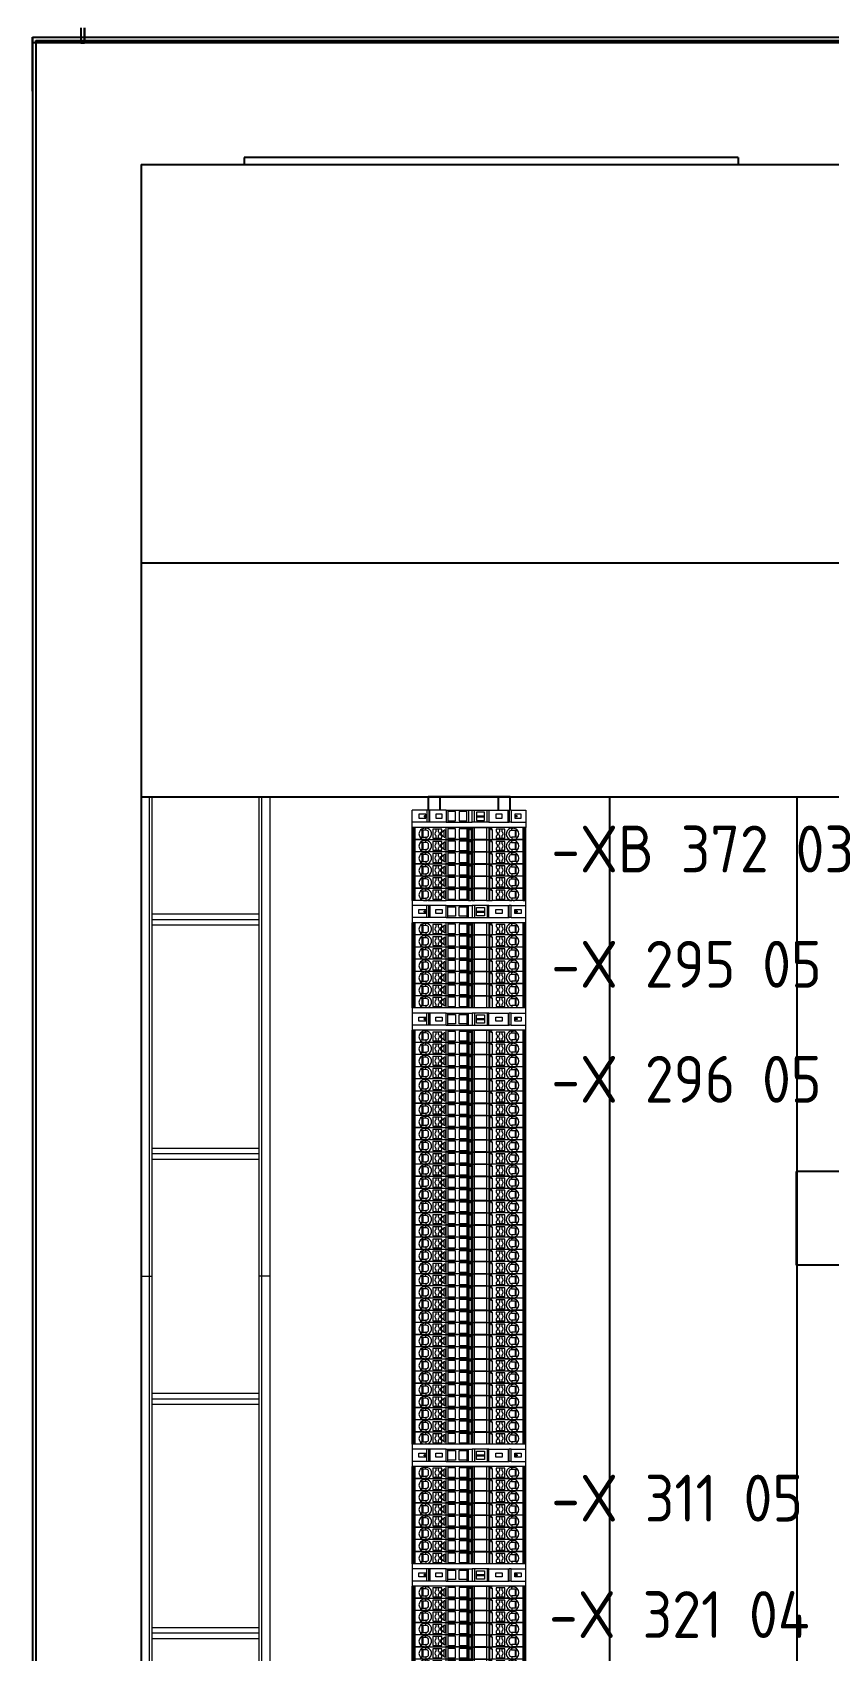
# Model space of a CAD drawing. Header units: millimetres. Extents: x 37984 to 70752, y 14140 to 37584.
# Drawn here: x 44738 to 45078, y 20075 to 20766 of the extents above; entities that cross this region are included whole.
import ezdxf
from ezdxf.enums import TextEntityAlignment as Align

# ---------------------------------------------------------------- set-up
doc = ezdxf.new("R2010")
doc.units = ezdxf.units.MM
doc.set_wipeout_variables(frame=1)
doc.layers.add('! NO PLOT !', color=7, linetype='Continuous', true_color=0xff75dd, plot=False)
doc.layers.add('000-PI-Oprema', color=30, linetype='Continuous', lineweight=5)
doc.layers.add('SI-ORMAR-Oprema', color=30, linetype='Continuous', lineweight=5)
for name, color, linetype in [('000-PI-ORMAR', 2, 'Continuous'), ('000-PI_TEXT', 7, 'Continuous'), ('002-PI-Kabelska kanalica', 150, 'Continuous'), ('004-PI-DIN Šina', 3, 'Continuous')]:
    doc.layers.add(name, color=color, linetype=linetype)
doc.styles.add('PI0', font='isocpeur.ttf', dxfattribs={"width": 0.9})

# ---------------------------------------------------------------- blocks, each defined once
blk = doc.blocks.new('*U677')
at = {"layer": '004-PI-DIN Šina'}
blk.add_lwpolyline([(1340, -17.5), (1340, 17.5), (0, 17.5), (0, -17.5)], close=True, dxfattribs=at)
for points in [[(0, 12.5), (1340, 12.5)], [(0, -12.5), (1340, -12.5)]]:
    blk.add_lwpolyline(points, dxfattribs=at)
blk = doc.blocks.new('*U402')
blk.add_wipeout([(-24.3, -7.35), (24.3, -7.35), (24.3, 0), (-24.3, 0)])
at = {"layer": 'SI-ORMAR-Oprema'}
for p, q in [((-18.03, 0), (-24.3, 0)), ((-18.03, 0), (-18.03, -5.15)), ((-17.1, 0), (-18.03, 0)), ((-17.1, 0), (-17.1, -5.15)), ((-17, 0), (-17.1, 0)), ((-17, -5.15), (-17, 0)), ((-16.74, 0), (-17, 0)), ((-16.74, -5.15), (-16.74, 0)), ((-9.72, 0), (-16.74, 0)), ((-9.72, 0), (-9, 0)), ((-9.72, 0), (-9.72, -5.15)), ((-9, 0), (-9, -0.57)), ((-9, 0), (-1, 0)), ((-1, 0), (-0.28, 0)), ((-1, -0.57), (-1, 0)), ((-0.28, 0), (1.39, 0)), ((-0.28, 0), (-0.28, -5.15)), ((1.39, 0), (2.32, 0)), ((1.39, -5.15), (1.39, 0)), ((2.32, 0), (7.69, 0)), ((2.32, -5.15), (2.32, 0)), ((7.69, -5.15), (7.69, 0)), ((7.69, 0), (8.51, 0)), ((8.51, 0), (8.51, -5.15)), ((8.51, 0), (16.74, 0)), ((16.74, -5.15), (16.74, 0)), ((16.74, 0), (17, 0)), ((17, 0), (17, -5.15)), ((17, 0), (17.1, 0)), ((17.1, 0), (17.1, -5.15)), ((18.03, 0), (17.1, 0)), ((18.03, 0), (18.03, -5.15)), ((18.03, 0), (24.3, 0)), ((24.3, 0), (24.3, -7.35)), ((-24.3, -7.35), (-24.3, 0)), ((-18.03, -5.15), (-24.3, -5.15)), ((-21.4, -1.72), (-21.4, -3.42)), ((-18.5, -1.72), (-21.4, -1.72)), ((-21.4, -3.42), (-18.5, -3.42)), ((-19.01, -2.37), (-19.15, -2.37)), ((-19.15, -2.37), (-19.15, -2.77)), ((-19.01, -2.77), (-19.15, -2.77)), ((-19.01, -2.37), (-18.5, -2.37)), ((-19.01, -2.77), (-19.01, -2.37)), ((-19.01, -2.77), (-18.5, -2.77)), ((-18.5, -2.37), (-18.5, -1.72)), ((-18.5, -2.77), (-18.5, -2.37)), ((-18.5, -3.42), (-18.5, -2.77)), ((-17.1, -5.15), (-18.03, -5.15)), ((-17, -5.15), (-17.1, -5.15)), ((-16.74, -5.15), (-17, -5.15)), ((-9.72, -5.15), (-16.74, -5.15)), ((-14.15, -1.72), (-14.15, -3.42)), ((-11.45, -1.72), (-14.15, -1.72)), ((-14.15, -3.42), (-11.45, -3.42)), ((-11.45, -3.42), (-11.45, -1.72)), ((-9.72, -5.15), (-9, -5.15)), ((-9, -0.57), (-9, -4.57)), ((-5.85, -0.57), (-9, -0.57)), ((-9, -4.57), (-9, -5.15)), ((-9, -4.57), (-5.85, -4.57)), ((-9, -5.15), (-1, -5.15)), ((-5.85, -4.57), (-5.85, -0.57)), ((-4.15, -0.57), (-4.15, -4.57)), ((-1, -0.57), (-4.15, -0.57)), ((-4.15, -4.57), (-1, -4.57)), ((-1, -4.57), (-1, -0.57)), ((-1, -5.15), (-1, -4.57)), ((-1, -5.15), (-0.28, -5.15)), ((-0.28, -5.15), (1.39, -5.15)), ((2.32, -5.15), (1.39, -5.15)), ((7.69, -5.15), (2.32, -5.15)), ((6.67, -0.82), (3.22, -0.82)), ((3.22, -0.82), (3.22, -2.37)), ((3.22, -2.37), (6.67, -2.37)), ((3.22, -2.37), (3.22, -2.77)), ((3.22, -2.77), (6.67, -2.77)), ((3.22, -2.77), (3.22, -4.32)), ((3.22, -4.32), (6.67, -4.32)), ((6.67, -2.37), (6.67, -0.82)), ((6.67, -2.77), (6.67, -2.37)), ((6.67, -4.32), (6.67, -2.77)), ((8.51, -5.15), (7.69, -5.15)), ((8.51, -5.15), (16.74, -5.15)), ((11.45, -1.72), (11.45, -3.42)), ((14.15, -1.72), (11.45, -1.72)), ((11.45, -3.42), (14.15, -3.42)), ((14.15, -3.42), (14.15, -1.72)), ((16.74, -5.15), (17, -5.15)), ((17, -5.15), (17.1, -5.15)), ((18.03, -5.15), (17.1, -5.15)), ((18.03, -5.15), (24.3, -5.15)), ((22.25, -1.72), (19.55, -1.72)), ((19.55, -1.72), (19.55, -2.37)), ((19.55, -2.37), (19.89, -2.37)), ((19.55, -2.37), (19.55, -2.77)), ((19.55, -2.77), (19.55, -3.42)), ((19.55, -2.77), (19.89, -2.77)), ((19.55, -3.42), (22.25, -3.42)), ((20.59, -2.37), (19.89, -2.37)), ((19.89, -2.77), (19.89, -2.37)), ((20.59, -2.77), (19.89, -2.77)), ((20.59, -2.77), (20.59, -2.37)), ((22.25, -3.42), (22.25, -1.72)), ((24.3, -7.35), (-24.3, -7.35))]:
    blk.add_line(p, q, dxfattribs=at)
blk = doc.blocks.new('*U674')
at = {"layer": '002-PI-Kabelska kanalica'}
for p, q in [((-20, -100), (-20, 1417)), ((60, -100), (60, 1417)), ((-20, -100), (60, -100))]:
    blk.add_line(p, q, dxfattribs=at)
blk = doc.blocks.new('*U457')
blk.add_wipeout([(47227.3, 37326.63), (47227.3, 37321.48), (47275.9, 37321.48), (47275.9, 37326.63)])
at = {"layer": '000-PI-Oprema'}
for p, q in [((47227.3, 37321.48), (47227.3, 37326.63)), ((47227.85, 37326.63), (47227.3, 37326.63)), ((47228.39, 37326.63), (47227.85, 37326.63)), ((47227.85, 37321.48), (47227.85, 37326.63)), ((47228.39, 37321.48), (47228.39, 37326.63)), ((47228.56, 37326.63), (47228.39, 37326.63)), ((47228.56, 37321.48), (47228.56, 37326.63)), ((47241.88, 37326.63), (47228.56, 37326.63)), ((47233.2, 37326.28), (47232.6, 37326.28)), ((47233.2, 37325.48), (47233.2, 37326.28)), ((47237.55, 37325.88), (47236.15, 37325.88)), ((47236.15, 37325.88), (47236.15, 37322.08)), ((47238.35, 37325.88), (47237.55, 37325.88)), ((47237.55, 37324.9), (47237.55, 37325.88)), ((47239.95, 37325.88), (47238.35, 37325.88)), ((47238.35, 37325.88), (47238.35, 37324.9)), ((47239.95, 37324.98), (47239.95, 37325.88)), ((47241.88, 37321.48), (47241.88, 37326.63)), ((47242.6, 37326.63), (47241.88, 37326.63)), ((47242.6, 37326.63), (47242.6, 37326.06)), ((47250.6, 37326.63), (47242.6, 37326.63)), ((47242.6, 37326.06), (47242.6, 37322.06)), ((47245.75, 37326.06), (47242.6, 37326.06)), ((47245.75, 37322.06), (47245.75, 37326.06)), ((47247.45, 37326.06), (47247.45, 37322.06)), ((47250.6, 37326.06), (47247.45, 37326.06)), ((47250.6, 37326.63), (47250.6, 37326.06)), ((47251.32, 37326.63), (47250.6, 37326.63)), ((47250.6, 37326.06), (47250.6, 37322.06)), ((47251.32, 37326.63), (47251.75, 37326.63)), ((47251.32, 37321.48), (47251.32, 37326.63)), ((47251.75, 37325.83), (47251.75, 37326.63)), ((47252.21, 37326.63), (47251.75, 37326.63)), ((47252.21, 37326.63), (47252.56, 37326.63)), ((47252.21, 37325.83), (47252.21, 37326.63)), ((47253.07, 37326.63), (47252.56, 37326.63)), ((47252.56, 37326.63), (47252.56, 37321.48)), ((47253.07, 37326.63), (47253.07, 37321.48)), ((47253.07, 37326.63), (47253.98, 37326.63)), ((47253.98, 37321.48), (47253.98, 37326.63)), ((47253.98, 37326.63), (47259.12, 37326.63)), ((47259.12, 37326.63), (47259.12, 37321.48)), ((47259.12, 37326.63), (47260.03, 37326.63)), ((47260.03, 37326.63), (47260.03, 37321.48)), ((47260.03, 37326.63), (47260.54, 37326.63)), ((47260.54, 37321.48), (47260.54, 37326.63)), ((47260.54, 37326.63), (47260.89, 37326.63)), ((47260.89, 37325.83), (47260.89, 37326.63)), ((47261.35, 37326.63), (47260.89, 37326.63)), ((47261.35, 37325.83), (47261.35, 37326.63)), ((47274.65, 37326.63), (47261.35, 37326.63)), ((47264.75, 37325.88), (47263.15, 37325.88)), ((47263.15, 37325.88), (47263.15, 37324.98)), ((47264.75, 37324.9), (47264.75, 37325.88)), ((47265.55, 37325.88), (47264.75, 37325.88)), ((47265.55, 37325.88), (47265.55, 37324.9)), ((47266.95, 37325.88), (47265.55, 37325.88)), ((47266.95, 37322.08), (47266.95, 37325.88)), ((47269.9, 37326.28), (47270.5, 37326.28)), ((47269.9, 37325.48), (47269.9, 37326.28)), ((47274.65, 37321.48), (47274.65, 37326.63)), ((47274.65, 37326.63), (47274.82, 37326.63)), ((47274.82, 37321.48), (47274.82, 37326.63)), ((47274.82, 37326.63), (47275.35, 37326.63)), ((47275.35, 37321.48), (47275.35, 37326.63)), ((47275.35, 37326.63), (47275.9, 37326.63)), ((47275.9, 37321.48), (47275.9, 37326.63)), ((47227.85, 37321.48), (47227.3, 37321.48)), ((47228.39, 37321.48), (47227.85, 37321.48)), ((47228.56, 37321.48), (47228.39, 37321.48)), ((47231.6, 37321.48), (47228.56, 37321.48)), ((47231, 37325.48), (47230.9, 37325.58)), ((47230.9, 37322.19), (47231.2, 37322.48)), ((47231.45, 37325.48), (47231, 37325.48)), ((47231.2, 37322.48), (47231.45, 37322.48)), ((47231.45, 37325.48), (47231.45, 37322.48)), ((47231.6, 37325.48), (47231.45, 37325.48)), ((47231.45, 37322.48), (47231.6, 37322.48)), ((47231.6, 37322.48), (47231.6, 37325.48)), ((47231.85, 37325.48), (47231.6, 37325.48)), ((47231.6, 37322.48), (47231.85, 37322.48)), ((47231.6, 37321.7), (47231.6, 37321.48)), ((47232.6, 37321.48), (47231.6, 37321.48)), ((47231.85, 37325.48), (47231.85, 37322.48)), ((47233.2, 37325.48), (47231.85, 37325.48)), ((47231.85, 37322.48), (47233.2, 37322.48)), ((47232.6, 37321.48), (47233.2, 37321.48)), ((47233.3, 37325.48), (47233.2, 37325.48)), ((47233.3, 37322.48), (47233.2, 37322.48)), ((47233.2, 37322.48), (47233.2, 37321.48)), ((47234.2, 37321.48), (47233.2, 37321.48)), ((47234.2, 37321.48), (47234.2, 37321.7)), ((47234.2, 37321.48), (47241.88, 37321.48)), ((47236.15, 37322.08), (47237.55, 37322.08)), ((47237.55, 37322.08), (47237.55, 37323.07)), ((47237.55, 37322.08), (47238.35, 37322.08)), ((47238.35, 37323.07), (47238.35, 37322.08)), ((47238.35, 37322.08), (47239.95, 37322.08)), ((47239.55, 37324.58), (47239.95, 37324.98)), ((47239.55, 37323.38), (47239.55, 37324.58)), ((47239.95, 37322.98), (47239.55, 37323.38)), ((47239.95, 37322.08), (47239.95, 37322.98)), ((47240.78, 37325.37), (47240.78, 37322.6)), ((47242.6, 37321.48), (47241.88, 37321.48)), ((47242.6, 37322.06), (47245.75, 37322.06)), ((47242.6, 37322.06), (47242.6, 37321.48)), ((47250.6, 37321.48), (47242.6, 37321.48)), ((47247.45, 37322.06), (47250.6, 37322.06)), ((47250.6, 37322.06), (47250.6, 37321.48)), ((47251.32, 37321.48), (47250.6, 37321.48)), ((47251.32, 37321.48), (47251.65, 37321.48)), ((47251.65, 37321.48), (47251.65, 37325.83)), ((47251.65, 37325.83), (47251.75, 37325.83)), ((47251.65, 37321.48), (47252.56, 37321.48)), ((47251.75, 37325.83), (47252.21, 37325.83)), ((47253.07, 37321.48), (47252.56, 37321.48)), ((47253.07, 37321.48), (47253.98, 37321.48)), ((47259.12, 37321.48), (47253.98, 37321.48)), ((47259.12, 37321.48), (47260.03, 37321.48)), ((47260.03, 37321.48), (47260.54, 37321.48)), ((47260.54, 37321.48), (47261.45, 37321.48)), ((47260.89, 37325.83), (47261.35, 37325.83)), ((47261.35, 37325.83), (47261.45, 37325.83)), ((47261.45, 37325.83), (47261.45, 37321.48)), ((47268.9, 37321.48), (47261.45, 37321.48)), ((47263.15, 37324.98), (47263.55, 37324.58)), ((47263.55, 37323.38), (47263.15, 37322.98)), ((47263.15, 37322.98), (47263.15, 37322.08)), ((47263.15, 37322.08), (47264.75, 37322.08)), ((47263.55, 37324.58), (47263.55, 37323.38)), ((47264.75, 37322.08), (47264.75, 37323.07)), ((47264.75, 37322.08), (47265.55, 37322.08)), ((47265.55, 37323.07), (47265.55, 37322.08)), ((47265.55, 37322.08), (47266.95, 37322.08)), ((47268.8, 37323.48), (47268.8, 37324.48)), ((47268.9, 37321.48), (47268.9, 37321.7)), ((47268.9, 37321.48), (47269.9, 37321.48)), ((47269.8, 37325.48), (47269.9, 37325.48)), ((47269.8, 37322.48), (47269.9, 37322.48)), ((47269.9, 37325.48), (47271.25, 37325.48)), ((47271.25, 37322.48), (47269.9, 37322.48)), ((47269.9, 37322.48), (47269.9, 37321.48)), ((47270.5, 37321.48), (47269.9, 37321.48)), ((47271.5, 37321.48), (47270.5, 37321.48)), ((47271.25, 37325.48), (47271.25, 37322.48)), ((47271.25, 37325.48), (47271.5, 37325.48)), ((47271.5, 37322.48), (47271.25, 37322.48)), ((47271.5, 37322.48), (47271.5, 37325.48)), ((47271.5, 37325.48), (47271.65, 37325.48)), ((47271.65, 37322.48), (47271.5, 37322.48)), ((47271.5, 37321.7), (47271.5, 37321.48)), ((47274.65, 37321.48), (47271.5, 37321.48)), ((47271.65, 37325.48), (47271.65, 37322.48)), ((47271.65, 37325.48), (47272.1, 37325.48)), ((47271.9, 37322.48), (47271.65, 37322.48)), ((47272.2, 37322.19), (47271.9, 37322.48)), ((47272.1, 37325.48), (47272.2, 37325.58)), ((47274.65, 37321.48), (47274.82, 37321.48)), ((47274.82, 37321.48), (47275.35, 37321.48)), ((47275.35, 37321.48), (47275.9, 37321.48))]:
    blk.add_line(p, q, dxfattribs=at)
for centre, radius, start, end in [((47232.6, 37323.88), 2.4, 90, 135), ((47233.2, 37323.88), 2.4, 294.62432, 90), ((47269.9, 37323.88), 2.4, 90, 245.37568), ((47270.5, 37323.88), 2.4, 45, 90), ((47232.6, 37323.88), 2.4, 135, 225), ((47232.6, 37323.88), 2.4, 225, 245.37568), ((47232.6, 37323.88), 2.4, 245.37568, 270), ((47233.2, 37323.88), 2.4, 270, 294.62432), ((47233.3, 37324.48), 1, 0, 90), ((47233.3, 37323.48), 1, 270, 360), ((47237.95, 37323.98), 1, 113.57818, 246.42182), ((47237.95, 37323.98), 1, 293.57818, 66.42182), ((47241.15, 37325.03), 0.5, 5.44059, 134.99975), ((47241.15, 37322.93), 0.5, 225, 354.55967), ((47265.15, 37323.98), 1, 113.57818, 246.42182), ((47265.15, 37323.98), 1, 293.57818, 66.42182), ((47269.8, 37324.48), 1, 90, 180), ((47269.8, 37323.48), 1, 180, 270), ((47269.9, 37323.88), 2.4, 245.37568, 270), ((47270.5, 37323.88), 2.4, 270, 294.62432), ((47270.5, 37323.88), 2.4, 294.62432, 315), ((47270.5, 37323.88), 2.4, 315, 45)]:
    blk.add_arc(centre, radius, start, end, dxfattribs=at)
for points in [[(47234.3, 37323.48), (47234.3, 37323.61), (47234.3, 37323.74), (47234.3, 37323.87), (47234.3, 37324.01), (47234.3, 37324.14), (47234.3, 37324.26), (47234.3, 37324.38), (47234.3, 37324.48)], [(47240.78, 37325.37), (47240.55, 37325.14), (47240.32, 37324.91), (47240.09, 37324.68), (47239.85, 37324.44)], [(47239.85, 37323.53), (47239.85, 37323.76), (47239.85, 37323.98), (47239.85, 37324.21), (47239.85, 37324.44)], [(47240.78, 37322.6), (47240.55, 37322.83), (47240.32, 37323.05), (47240.09, 37323.29), (47239.85, 37323.53)], [(47240.8, 37325.39), (47240.79, 37325.38), (47240.78, 37325.37)], [(47240.8, 37322.58), (47240.79, 37322.59), (47240.78, 37322.6)], [(47241.75, 37323.98), (47241.73, 37324.26), (47241.7, 37324.53), (47241.67, 37324.81), (47241.65, 37325.08)], [(47241.65, 37322.89), (47241.67, 37323.16), (47241.7, 37323.44), (47241.73, 37323.71), (47241.75, 37323.98)]]:
    blk.add_spline(points, degree=3, dxfattribs=at)
blk = doc.blocks.new('*U1011')
at = {"layer": '000-PI-Oprema'}
blk.add_blockref('*U457', (-47251.6, -37324.06), dxfattribs=at)
blk = doc.blocks.new('*U1012')
at = {"layer": '000-PI-Oprema', "color": 0, "linetype": 'ByBlock', "lineweight": -2, "transparency": 16777216}
blk.add_blockref('*U1011', (0, 0), dxfattribs=at)
blk.add_blockref('*U1011', (0, -5.2), dxfattribs=at)
blk.add_blockref('*U1011', (0, -10.4), dxfattribs=at)
blk.add_blockref('*U1011', (0, -15.6), dxfattribs=at)
blk.add_blockref('*U1011', (0, -20.8), dxfattribs=at)
blk.add_blockref('*U1011', (0, -26), dxfattribs=at)
blk.add_blockref('*U1011', (0, -31.2), dxfattribs=at)
blk = doc.blocks.new('*U403')
blk.add_wipeout([(-24.3, 2.2), (24.3, 2.2), (24.3, -7.35), (-24.3, -7.35)])
at = {"layer": 'SI-ORMAR-Oprema'}
for p, q in [((-24.3, 2.2), (-24.3, -7.35)), ((24.3, 2.2), (-24.3, 2.2)), ((-18.03, 0), (-24.3, 0)), ((24.3, -7.35), (24.3, 2.2)), ((-18.03, -5.15), (-24.3, -5.15)), ((-21.4, -3.42), (-21.4, -1.72)), ((-21.4, -1.72), (-18.5, -1.72)), ((-18.5, -3.42), (-21.4, -3.42)), ((-19.01, -2.38), (-19.15, -2.38)), ((-19.15, -2.78), (-19.15, -2.38)), ((-19.01, -2.78), (-19.15, -2.78)), ((-19.01, -2.38), (-19.01, -2.78)), ((-19.01, -2.38), (-18.5, -2.38)), ((-19.01, -2.78), (-18.5, -2.78)), ((-18.5, -1.72), (-18.5, -2.38)), ((-18.5, -2.38), (-18.5, -2.78)), ((-18.5, -2.78), (-18.5, -3.42)), ((-18.03, -5.15), (-18.03, 0)), ((-17.1, 0), (-18.03, 0)), ((-17.1, -5.15), (-18.03, -5.15)), ((-17.1, -5.15), (-17.1, 0)), ((-17, 0), (-17.1, 0)), ((-17, -5.15), (-17.1, -5.15)), ((-17, 0), (-17, -5.15)), ((-16.74, 0), (-17, 0)), ((-16.74, -5.15), (-17, -5.15)), ((-16.74, 0), (-16.74, -5.15)), ((-9.72, 0), (-16.74, 0)), ((-9.72, -5.15), (-16.74, -5.15)), ((-14.15, -1.72), (-11.45, -1.72)), ((-14.15, -3.42), (-14.15, -1.72)), ((-11.45, -3.42), (-14.15, -3.42)), ((-11.45, -1.72), (-11.45, -3.42)), ((-9.72, 0), (-9, 0)), ((-9.72, -5.15), (-9.72, 0)), ((-9.72, -5.15), (-9, -5.15)), ((-9, -0.57), (-9, 0)), ((-9, 0), (-1, 0)), ((-9, -4.57), (-9, -0.57)), ((-9, -0.57), (-5.85, -0.57)), ((-5.85, -4.57), (-9, -4.57)), ((-9, -5.15), (-9, -4.57)), ((-9, -5.15), (-1, -5.15)), ((-5.85, -0.57), (-5.85, -4.57)), ((-4.15, -0.57), (-1, -0.57)), ((-4.15, -4.57), (-4.15, -0.57)), ((-1, -4.57), (-4.15, -4.57)), ((-1, 0), (-1, -0.57)), ((-1, 0), (-0.28, 0)), ((-1, -0.57), (-1, -4.57)), ((-1, -4.57), (-1, -5.15)), ((-1, -5.15), (-0.28, -5.15)), ((-0.28, 0), (1.39, 0)), ((-0.28, -5.15), (-0.28, 0)), ((-0.28, -5.15), (1.39, -5.15)), ((2.32, 0), (1.39, 0)), ((1.39, 0), (1.39, -5.15)), ((1.39, -5.15), (2.32, -5.15)), ((7.69, 0), (2.32, 0)), ((2.32, 0), (2.32, -5.15)), ((2.32, -5.15), (7.69, -5.15)), ((3.22, -0.82), (6.67, -0.82)), ((3.22, -2.38), (3.22, -0.82)), ((3.22, -2.38), (6.67, -2.38)), ((3.22, -2.78), (3.22, -2.38)), ((3.22, -2.78), (6.67, -2.78)), ((3.22, -4.32), (3.22, -2.78)), ((6.67, -4.32), (3.22, -4.32)), ((6.67, -0.82), (6.67, -2.38)), ((6.67, -2.38), (6.67, -2.78)), ((6.67, -2.78), (6.67, -4.32)), ((7.69, 0), (7.69, -5.15)), ((8.51, 0), (7.69, 0)), ((7.69, -5.15), (8.51, -5.15)), ((8.51, -5.15), (8.51, 0)), ((8.51, 0), (16.74, 0)), ((8.51, -5.15), (16.74, -5.15)), ((11.45, -1.72), (14.15, -1.72)), ((11.45, -3.42), (11.45, -1.72)), ((14.15, -3.42), (11.45, -3.42)), ((14.15, -1.72), (14.15, -3.42)), ((16.74, 0), (16.74, -5.15)), ((16.74, 0), (17, 0)), ((16.74, -5.15), (17, -5.15)), ((17, -5.15), (17, 0)), ((17, 0), (17.1, 0)), ((17, -5.15), (17.1, -5.15)), ((18.03, 0), (17.1, 0)), ((17.1, -5.15), (17.1, 0)), ((18.03, -5.15), (17.1, -5.15)), ((18.03, 0), (24.3, 0)), ((18.03, -5.15), (18.03, 0)), ((18.03, -5.15), (24.3, -5.15)), ((19.55, -2.38), (19.55, -1.72)), ((19.55, -1.72), (22.25, -1.72)), ((19.55, -2.78), (19.55, -2.38)), ((19.55, -2.38), (19.89, -2.38)), ((19.55, -2.78), (19.89, -2.78)), ((19.55, -3.42), (19.55, -2.78)), ((22.25, -3.42), (19.55, -3.42)), ((19.89, -2.38), (19.89, -2.78)), ((20.59, -2.38), (19.89, -2.38)), ((20.59, -2.78), (19.89, -2.78)), ((20.59, -2.38), (20.59, -2.78)), ((22.25, -1.72), (22.25, -3.42)), ((24.3, -7.35), (-24.3, -7.35))]:
    blk.add_line(p, q, dxfattribs=at)
blk = doc.blocks.new('*U1006')
at = {"layer": '000-PI-Oprema'}
blk.add_blockref('*U457', (-47251.6, -37324.06), dxfattribs=at)
blk = doc.blocks.new('*U1015')
at = {"layer": '000-PI-Oprema', "color": 0, "linetype": 'ByBlock', "lineweight": -2, "transparency": 16777216}
blk.add_blockref('*U1006', (0, 0), dxfattribs=at)
blk.add_blockref('*U1006', (0, -5.2), dxfattribs=at)
blk.add_blockref('*U1006', (0, -10.4), dxfattribs=at)
blk.add_blockref('*U1006', (0, -15.6), dxfattribs=at)
blk.add_blockref('*U1006', (0, -20.8), dxfattribs=at)
blk.add_blockref('*U1006', (0, -26), dxfattribs=at)
blk.add_blockref('*U1006', (0, -31.2), dxfattribs=at)
blk.add_blockref('*U1006', (0, -36.4), dxfattribs=at)
blk.add_blockref('*U1006', (0, -41.6), dxfattribs=at)
blk.add_blockref('*U1006', (0, -46.8), dxfattribs=at)
blk.add_blockref('*U1006', (0, -52), dxfattribs=at)
blk.add_blockref('*U1006', (0, -57.2), dxfattribs=at)
blk.add_blockref('*U1006', (0, -62.4), dxfattribs=at)
blk.add_blockref('*U1006', (0, -67.6), dxfattribs=at)
blk.add_blockref('*U1006', (0, -72.8), dxfattribs=at)
blk.add_blockref('*U1006', (0, -78), dxfattribs=at)
blk.add_blockref('*U1006', (0, -83.2), dxfattribs=at)
blk.add_blockref('*U1006', (0, -88.4), dxfattribs=at)
blk.add_blockref('*U1006', (0, -93.6), dxfattribs=at)
blk.add_blockref('*U1006', (0, -98.8), dxfattribs=at)
blk.add_blockref('*U1006', (0, -104), dxfattribs=at)
blk.add_blockref('*U1006', (0, -109.2), dxfattribs=at)
blk.add_blockref('*U1006', (0, -114.4), dxfattribs=at)
blk.add_blockref('*U1006', (0, -119.6), dxfattribs=at)
blk.add_blockref('*U1006', (0, -124.8), dxfattribs=at)
blk.add_blockref('*U1006', (0, -130), dxfattribs=at)
blk.add_blockref('*U1006', (0, -135.2), dxfattribs=at)
blk.add_blockref('*U1006', (0, -140.4), dxfattribs=at)
blk.add_blockref('*U1006', (0, -145.6), dxfattribs=at)
blk.add_blockref('*U1006', (0, -150.8), dxfattribs=at)
blk.add_blockref('*U1006', (0, -156), dxfattribs=at)
blk.add_blockref('*U1006', (0, -161.2), dxfattribs=at)
blk.add_blockref('*U1006', (0, -166.4), dxfattribs=at)
blk.add_blockref('*U1006', (0, -171.6), dxfattribs=at)
blk = doc.blocks.new('*U1016')
at = {"layer": '000-PI-Oprema'}
blk.add_blockref('*U457', (-47251.6, -37324.06), dxfattribs=at)
blk = doc.blocks.new('*U1017')
at = {"layer": '000-PI-Oprema', "color": 0, "linetype": 'ByBlock', "lineweight": -2, "transparency": 16777216}
blk.add_blockref('*U1016', (0, 0), dxfattribs=at)
blk.add_blockref('*U1016', (0, -5.2), dxfattribs=at)
blk.add_blockref('*U1016', (0, -10.4), dxfattribs=at)
blk.add_blockref('*U1016', (0, -15.6), dxfattribs=at)
blk.add_blockref('*U1016', (0, -20.8), dxfattribs=at)
blk.add_blockref('*U1016', (0, -26), dxfattribs=at)
blk.add_blockref('*U1016', (0, -31.2), dxfattribs=at)
blk.add_blockref('*U1016', (0, -36.4), dxfattribs=at)
blk = doc.blocks.new('*U1018')
at = {"layer": '000-PI-Oprema'}
blk.add_blockref('*U457', (-47251.6, -37324.06), dxfattribs=at)
blk = doc.blocks.new('*U1019')
at = {"layer": '000-PI-Oprema', "color": 0, "linetype": 'ByBlock', "lineweight": -2, "transparency": 16777216}
blk.add_blockref('*U1018', (0, 0), dxfattribs=at)
blk.add_blockref('*U1018', (0, -5.2), dxfattribs=at)
blk.add_blockref('*U1018', (0, -10.4), dxfattribs=at)
blk.add_blockref('*U1018', (0, -15.6), dxfattribs=at)
blk.add_blockref('*U1018', (0, -20.8), dxfattribs=at)
blk.add_blockref('*U1018', (0, -26), dxfattribs=at)
blk.add_blockref('*U1018', (0, -31.2), dxfattribs=at)
blk = doc.blocks.new('*U991')
at = {"layer": '002-PI-Kabelska kanalica'}
for p, q in [((-20, -100), (-20, 1785)), ((80, -100), (80, 1785)), ((-20, -100), (80, -100))]:
    blk.add_line(p, q, dxfattribs=at)
blk = doc.blocks.new('*U993')
at = {"layer": '000-PI-Oprema', "ltscale": 0.25}
for p, q in [((-5, 1408.11), (-5, 1612.78)), ((-5, 1612.78), (-0.33, 1612.78)), ((-1.5, 1408.11), (-1.5, 1612.78)), ((-0.33, 1408.11), (-0.33, 1612.78)), ((45.33, 1408.11), (45.33, 1612.78)), ((50, 1612.78), (45.33, 1612.78)), ((46.5, 1408.11), (46.5, 1612.78)), ((50, 1408.11), (50, 1612.78)), ((-0.33, 1562.78), (45.33, 1562.78)), ((-0.33, 1560.45), (45.33, 1560.45)), ((-0.33, 1462.78), (45.33, 1462.78)), ((-0.33, 1460.45), (45.33, 1460.45)), ((-5, 1408.11), (-0.33, 1408.11)), ((-5, 1408.11), (-0.33, 1408.11)), ((-5, 1203.44), (-5, 1408.11)), ((-1.5, 1408.11), (-1.5, 1408.11)), ((-1.5, 1203.44), (-1.5, 1408.11)), ((-0.33, 1203.44), (-0.33, 1408.11)), ((50, 1408.11), (45.33, 1408.11)), ((50, 1408.11), (45.33, 1408.11)), ((45.33, 1203.44), (45.33, 1408.11)), ((46.5, 1203.44), (46.5, 1408.11)), ((50, 1203.44), (50, 1408.11)), ((-0.33, 1358.11), (45.33, 1358.11)), ((-0.33, 1355.78), (45.33, 1355.78)), ((-0.33, 1258.11), (45.33, 1258.11)), ((-0.33, 1255.78), (45.33, 1255.78))]:
    blk.add_line(p, q, dxfattribs=at)
for points in [[(-0.33, 1558.11), (45.33, 1558.11)], [(-0.33, 1458.11), (45.33, 1458.11)], [(-0.33, 1353.44), (45.33, 1353.44)], [(-0.33, 1253.44), (45.33, 1253.44)]]:
    blk.add_lwpolyline(points, dxfattribs=at)
blk = doc.blocks.new('*U994')
at = {"layer": '002-PI-Kabelska kanalica'}
for p, q in [((-20, 513), (20, 513)), ((-20, -100), (-20, 513)), ((20, -100), (20, 513)), ((-20, -100), (20, -100))]:
    blk.add_line(p, q, dxfattribs=at)
blk = doc.blocks.new('*U1466')
at = {"layer": '000-PI-Oprema'}
blk.add_blockref('*U457', (-47251.6, -37324.06), dxfattribs=at)
blk = doc.blocks.new('*U1467')
at = {"layer": '000-PI-Oprema', "color": 0, "linetype": 'ByBlock', "lineweight": -2, "transparency": 16777216}
blk.add_blockref('*U1466', (0, 0), dxfattribs=at)
blk.add_blockref('*U1466', (0, -5.2), dxfattribs=at)
blk.add_blockref('*U1466', (0, -10.4), dxfattribs=at)
blk.add_blockref('*U1466', (0, -15.6), dxfattribs=at)
blk.add_blockref('*U1466', (0, -20.8), dxfattribs=at)
blk.add_blockref('*U1466', (0, -26), dxfattribs=at)

msp = doc.modelspace()

# ---------------------------------------------------------------- linework, layer by layer
at = {"layer": '! NO PLOT !'}
msp.add_line((44738.245, 20761.404), (44738.245, 18776.904), dxfattribs=at)
at = {"layer": '! NO PLOT !', "ltscale": 0.25}
msp.add_line((44784.745, 20709.404), (44784.745, 20539.404), dxfattribs=at)
at = {"layer": '000-PI-ORMAR'}
for p, q in [((44758.983, 20767.904), (44758.983, 20761.404)), ((44760.483, 20761.904), (44760.483, 20767.904)), ((44760.483, 20767.904), (44760.483, 20761.404)), ((44738.233, 20740.766), (44738.233, 20763.904)), ((44738.233, 20763.904), (44750.483, 20763.904)), ((44738.233, 20763.904), (44738.233, 20761.404)), ((44738.233, 20761.404), (44738.233, 18776.904)), ((45130.245, 20761.404), (44738.245, 20761.404)), ((44739.733, 20761.404), (44739.733, 20762.404)), ((44739.733, 20762.404), (44750.483, 20762.404)), ((44739.733, 20761.404), (44739.733, 18776.904)), ((44750.483, 20763.904), (45117.983, 20763.904)), ((44750.483, 20762.404), (45117.983, 20762.404)), ((44758.983, 20761.404), (44760.483, 20761.404)), ((45693.483, 20761.404), (44760.483, 20761.404)), ((44828.733, 20712.404), (44828.733, 20709.404)), ((45039.733, 20712.404), (44828.733, 20712.404)), ((45039.733, 20712.404), (45039.733, 20709.404)), ((44784.733, 20709.404), (45083.733, 20709.404))]:
    msp.add_line(p, q, dxfattribs=at)
at = {"layer": '000-PI-ORMAR', "ltscale": 0.25}
msp.add_line((44784.733, 20709.404), (44784.733, 18819.404), dxfattribs=at)

# ---------------------------------------------------------------- block references
at = {"rotation": 270}
for name, p in [('*U991', (44884.757, 20519.404)), ('*U677', (44924.745, 20439.404))]:
    msp.add_blockref(name, p, dxfattribs=at)
at = {"xscale": -1}
for name, p, rotation in [('*U674', (45004.757, 20339.404), 180), ('*U994', (45577.424, 20259.404), 89.99999999997914)]:
    msp.add_blockref(name, p, dxfattribs=dict(at, rotation=rotation))
at = {"layer": '000-PI-Oprema'}
msp.add_blockref('*U993', (44789.757, 18826.623), dxfattribs=at)

# ---------------------------------------------------------------- texts
at = {"layer": '000-PI_TEXT', "style": 'PI0', "width": 0.9}
for s, p in [('-XB 372 03', (44959.864, 20401.157)), ('-X 295 05', (44959.864, 20351.929)), ('-X 296 05', (44959.864, 20302.806)), ('-X 311 05', (44959.864, 20123.933)), ('-X 321 04', (44958.917, 20074.22))]:
    msp.add_text(s, height=20, dxfattribs=at).set_placement(p, align=Align.BOTTOM_LEFT)

# ---------------------------------------------------------------- next in the draw order: block references
at = {"layer": '000-PI-Oprema'}
for name, p in [('*U1012', (44924.745, 20383.068)), ('*U1015', (44924.745, 20337.168)), ('*U1017', (44924.745, 20150.868)), ('*U1019', (44924.745, 20099.768))]:
    msp.add_blockref(name, p, dxfattribs=at)
at = {"layer": 'SI-ORMAR-Oprema'}
msp.add_blockref('*U402', (44924.745, 20433.693), dxfattribs=at)

# ---------------------------------------------------------------- next in the draw order: block references
for p in [(44924.745, 20392.993), (44924.745, 20347.093), (44924.745, 20160.793), (44924.745, 20109.693)]:
    msp.add_blockref('*U403', p, dxfattribs=at)

# ---------------------------------------------------------------- next in the draw order: block references
at = {"layer": '000-PI-Oprema'}
msp.add_blockref('*U1467', (44924.745, 20423.768), dxfattribs=at)

doc.saveas('drawing.dxf')
